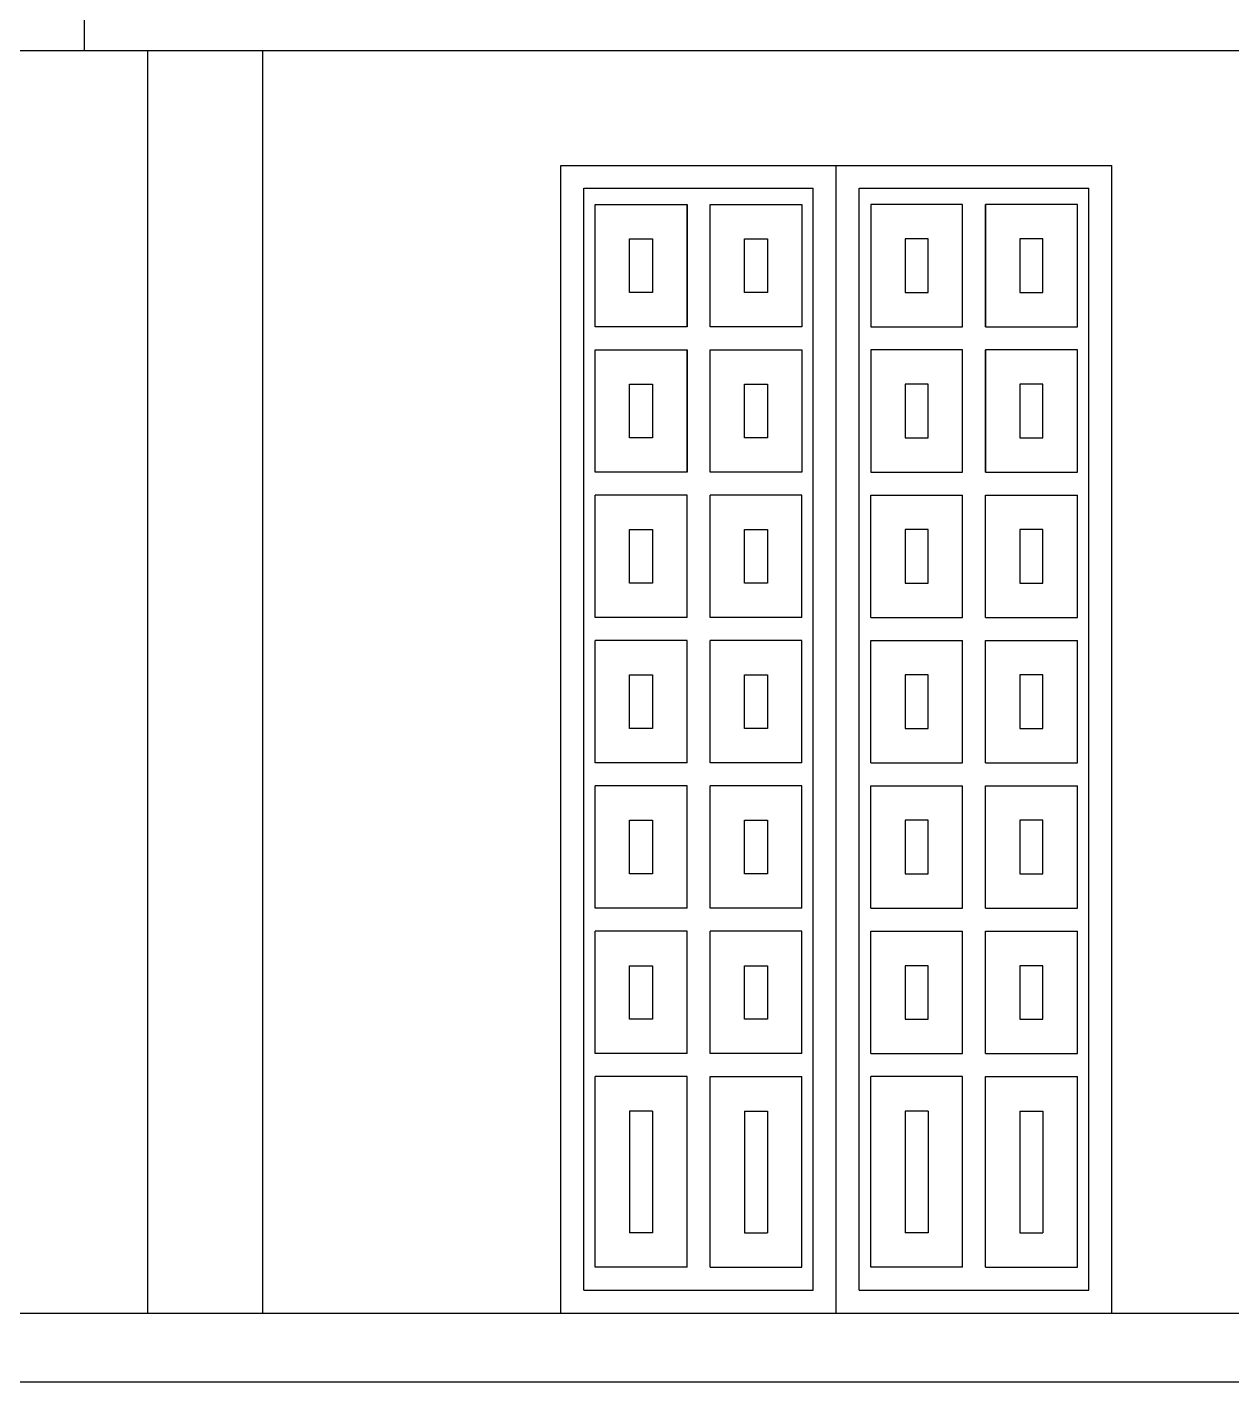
# Model space of a CAD drawing. Header units: millimetres. Extents: x -255 to 41745, y 236 to 29936.
# Drawn here: x 6912 to 9536, y 21881 to 24832 of the extents above; entities that cross this region are included whole.
import ezdxf

# ---------------------------------------------------------------- set-up
doc = ezdxf.new("R2010")
doc.units = ezdxf.units.MM
for name, color, linetype in [('06', 60, 'Continuous'), ('CALIDADES', 7, 'Continuous'), ('CARPINTERIA', 3, 'Continuous'), ('MOBILIARIO', 1, 'Continuous')]:
    doc.layers.add(name, color=color, linetype=linetype)

msp = doc.modelspace()

# ---------------------------------------------------------------- linework, layer by layer
at = {"layer": '06'}
msp.add_line((1428, 21880.6), (18670.5, 21880.6), dxfattribs=at)
at = {"layer": 'CALIDADES'}
for p, q in [((7036.4, 24930.6), (7036.4, 24780.6)), ((3786.4, 24780.6), (16312, 24780.6)), ((7174.2, 24780.6), (7174.2, 22030.6)), ((7424.2, 24780.6), (7424.2, 22030.6)), ((2924.2, 22030.6), (17174.2, 22030.6))]:
    msp.add_line(p, q, dxfattribs=at)
at = {"layer": 'CARPINTERIA'}
for p, q in [((8074.2, 22030.6), (8074.2, 24530.6)), ((8074.2, 24530.6), (9274.2, 24530.6)), ((9274.2, 22030.6), (9274.2, 24530.6))]:
    msp.add_line(p, q, dxfattribs=at)
at = {"layer": 'MOBILIARIO'}
for p, q in [((8674.2, 22030.6), (8674.2, 24530.6)), ((8124.2, 22080.6), (8124.2, 24480.6)), ((8124.2, 24480.6), (8624.2, 24480.6)), ((8624.2, 22080.6), (8624.2, 24480.6)), ((8724.2, 22080.6), (8724.2, 24480.6)), ((8724.2, 24480.6), (9224.2, 24480.6)), ((9224.2, 22080.6), (9224.2, 24480.6)), ((8149.2, 24178.9), (8149.2, 24445.6)), ((8149.2, 24445.6), (8349.2, 24445.6)), ((8349.2, 24178.9), (8349.2, 24445.6)), ((8999.2, 24178.9), (8999.2, 24445.6)), ((9199.2, 24445.6), (8999.2, 24445.6)), ((9199.2, 24178.9), (9199.2, 24445.6)), ((8349.2, 24178.9), (8149.2, 24178.9)), ((8999.2, 24178.9), (9199.2, 24178.9)), ((8149.2, 24128.9), (8349.2, 24128.9)), ((8149.2, 23862.2), (8149.2, 24128.9)), ((8349.2, 23862.2), (8349.2, 24128.9)), ((9199.2, 24128.9), (8999.2, 24128.9)), ((8999.2, 23862.2), (8999.2, 24128.9)), ((9199.2, 23862.2), (9199.2, 24128.9)), ((8349.2, 23862.2), (8149.2, 23862.2)), ((8999.2, 23862.2), (9199.2, 23862.2)), ((8349.2, 23812.2), (8149.2, 23812.2)), ((8149.2, 23545.6), (8149.2, 23812.2)), ((8349.2, 23545.6), (8349.2, 23812.2)), ((8599.2, 23812.2), (8399.2, 23812.2)), ((8399.2, 23545.6), (8399.2, 23812.2)), ((8599.2, 23545.6), (8599.2, 23812.2)), ((8749.2, 23545.6), (8749.2, 23812.2)), ((8749.2, 23812.2), (8949.2, 23812.2)), ((8949.2, 23545.6), (8949.2, 23812.2)), ((8999.2, 23812.2), (9199.2, 23812.2)), ((8999.2, 23545.6), (8999.2, 23812.2)), ((9199.2, 23545.6), (9199.2, 23812.2)), ((8349.2, 23545.6), (8149.2, 23545.6)), ((8599.2, 23545.6), (8399.2, 23545.6)), ((8749.2, 23545.6), (8949.2, 23545.6)), ((8999.2, 23545.6), (9199.2, 23545.6)), ((8349.2, 23495.6), (8149.2, 23495.6)), ((8149.2, 23228.9), (8149.2, 23495.6)), ((8349.2, 23228.9), (8349.2, 23495.6)), ((8599.2, 23495.6), (8399.2, 23495.6)), ((8399.2, 23228.9), (8399.2, 23495.6)), ((8599.2, 23228.9), (8599.2, 23495.6)), ((8749.2, 23228.9), (8749.2, 23495.6)), ((8749.2, 23495.6), (8949.2, 23495.6)), ((8949.2, 23228.9), (8949.2, 23495.6)), ((8999.2, 23495.6), (9199.2, 23495.6)), ((8999.2, 23228.9), (8999.2, 23495.6)), ((9199.2, 23228.9), (9199.2, 23495.6)), ((8349.2, 23228.9), (8149.2, 23228.9)), ((8599.2, 23228.9), (8399.2, 23228.9)), ((8749.2, 23228.9), (8949.2, 23228.9)), ((8999.2, 23228.9), (9199.2, 23228.9)), ((8149.2, 22912.2), (8149.2, 23178.9)), ((8349.2, 23178.9), (8149.2, 23178.9)), ((8349.2, 22912.2), (8349.2, 23178.9)), ((8399.2, 22912.2), (8399.2, 23178.9)), ((8599.2, 23178.9), (8399.2, 23178.9)), ((8599.2, 22912.2), (8599.2, 23178.9)), ((8749.2, 22912.2), (8749.2, 23178.9)), ((8749.2, 23178.9), (8949.2, 23178.9)), ((8949.2, 22912.2), (8949.2, 23178.9)), ((8999.2, 22912.2), (8999.2, 23178.9)), ((8999.2, 23178.9), (9199.2, 23178.9)), ((9199.2, 22912.2), (9199.2, 23178.9)), ((8349.2, 22912.2), (8149.2, 22912.2)), ((8599.2, 22912.2), (8399.2, 22912.2)), ((8749.2, 22912.2), (8949.2, 22912.2)), ((8999.2, 22912.2), (9199.2, 22912.2)), ((8349.2, 22862.2), (8149.2, 22862.2)), ((8149.2, 22595.6), (8149.2, 22862.2)), ((8349.2, 22595.6), (8349.2, 22862.2)), ((8599.2, 22862.2), (8399.2, 22862.2)), ((8399.2, 22595.6), (8399.2, 22862.2)), ((8599.2, 22595.6), (8599.2, 22862.2)), ((8749.2, 22595.6), (8749.2, 22862.2)), ((8749.2, 22862.2), (8949.2, 22862.2)), ((8949.2, 22595.6), (8949.2, 22862.2)), ((8999.2, 22862.2), (9199.2, 22862.2)), ((8999.2, 22595.6), (8999.2, 22862.2)), ((9199.2, 22595.6), (9199.2, 22862.2)), ((8349.2, 22595.6), (8149.2, 22595.6)), ((8599.2, 22595.6), (8399.2, 22595.6)), ((8749.2, 22595.6), (8949.2, 22595.6)), ((8999.2, 22595.6), (9199.2, 22595.6)), ((8149.2, 22130.6), (8149.2, 22545.6)), ((8349.2, 22545.6), (8149.2, 22545.6)), ((8349.2, 22130.6), (8349.2, 22545.6)), ((8399.2, 22545.6), (8599.2, 22545.6)), ((8399.2, 22130.6), (8399.2, 22545.6)), ((8599.2, 22130.6), (8599.2, 22545.6)), ((8749.2, 22130.6), (8749.2, 22545.6)), ((8949.2, 22545.6), (8749.2, 22545.6)), ((8949.2, 22130.6), (8949.2, 22545.6)), ((8999.2, 22545.6), (9199.2, 22545.6)), ((8999.2, 22130.6), (8999.2, 22545.6)), ((9199.2, 22130.6), (9199.2, 22545.6)), ((8224.2, 22470.6), (8224.2, 22205.6)), ((8274.2, 22470.6), (8224.2, 22470.6)), ((8274.2, 22470.6), (8274.2, 22205.6)), ((8474.2, 22470.6), (8524.2, 22470.6)), ((8474.2, 22470.6), (8474.2, 22205.6)), ((8524.2, 22470.6), (8524.2, 22205.6)), ((8824.2, 22470.6), (8824.2, 22205.6)), ((8874.2, 22470.6), (8824.2, 22470.6)), ((8874.2, 22470.6), (8874.2, 22205.6)), ((9074.2, 22470.6), (9124.2, 22470.6)), ((9074.2, 22470.6), (9074.2, 22205.6)), ((9124.2, 22470.6), (9124.2, 22205.6)), ((8274.2, 22205.6), (8224.2, 22205.6)), ((8474.2, 22205.6), (8524.2, 22205.6)), ((8874.2, 22205.6), (8824.2, 22205.6)), ((9074.2, 22205.6), (9124.2, 22205.6)), ((8349.2, 22130.6), (8149.2, 22130.6)), ((8399.2, 22130.6), (8599.2, 22130.6)), ((8949.2, 22130.6), (8749.2, 22130.6)), ((8999.2, 22130.6), (9199.2, 22130.6)), ((8124.2, 22080.6), (8624.2, 22080.6)), ((8724.2, 22080.6), (9224.2, 22080.6))]:
    msp.add_line(p, q, dxfattribs=at)
for points in [[(8349.2, 24445.6), (8349.2, 24178.9)], [(8999.2, 24445.6), (8999.2, 24178.9)], [(8349.2, 24128.9), (8349.2, 23862.2)], [(8999.2, 24128.9), (8999.2, 23862.2)]]:
    msp.add_lwpolyline(points, dxfattribs=at)
for points in [[(8599.2, 24178.9), (8399.2, 24178.9), (8399.2, 24445.6), (8599.2, 24445.6)], [(8749.2, 24178.9), (8949.2, 24178.9), (8949.2, 24445.6), (8749.2, 24445.6)], [(8274.2, 24253.9), (8224.2, 24253.9), (8224.2, 24370.6), (8274.2, 24370.6)], [(8524.2, 24253.9), (8474.2, 24253.9), (8474.2, 24370.6), (8524.2, 24370.6)], [(8824.2, 24253.9), (8874.2, 24253.9), (8874.2, 24370.6), (8824.2, 24370.6)], [(9074.2, 24253.9), (9124.2, 24253.9), (9124.2, 24370.6), (9074.2, 24370.6)], [(8599.2, 23862.2), (8399.2, 23862.2), (8399.2, 24128.9), (8599.2, 24128.9)], [(8749.2, 23862.2), (8949.2, 23862.2), (8949.2, 24128.9), (8749.2, 24128.9)], [(8274.2, 23937.2), (8224.2, 23937.2), (8224.2, 24053.9), (8274.2, 24053.9)], [(8524.2, 23937.2), (8474.2, 23937.2), (8474.2, 24053.9), (8524.2, 24053.9)], [(8824.2, 23937.2), (8874.2, 23937.2), (8874.2, 24053.9), (8824.2, 24053.9)], [(9074.2, 23937.2), (9124.2, 23937.2), (9124.2, 24053.9), (9074.2, 24053.9)], [(8274.2, 23620.6), (8224.2, 23620.6), (8224.2, 23737.2), (8274.2, 23737.2)], [(8524.2, 23620.6), (8474.2, 23620.6), (8474.2, 23737.2), (8524.2, 23737.2)], [(8824.2, 23620.6), (8874.2, 23620.6), (8874.2, 23737.2), (8824.2, 23737.2)], [(9074.2, 23620.6), (9124.2, 23620.6), (9124.2, 23737.2), (9074.2, 23737.2)], [(8274.2, 23303.9), (8224.2, 23303.9), (8224.2, 23420.6), (8274.2, 23420.6)], [(8524.2, 23303.9), (8474.2, 23303.9), (8474.2, 23420.6), (8524.2, 23420.6)], [(8824.2, 23303.9), (8874.2, 23303.9), (8874.2, 23420.6), (8824.2, 23420.6)], [(9074.2, 23303.9), (9124.2, 23303.9), (9124.2, 23420.6), (9074.2, 23420.6)], [(8274.2, 22987.2), (8224.2, 22987.2), (8224.2, 23103.9), (8274.2, 23103.9)], [(8524.2, 22987.2), (8474.2, 22987.2), (8474.2, 23103.9), (8524.2, 23103.9)], [(8824.2, 22987.2), (8874.2, 22987.2), (8874.2, 23103.9), (8824.2, 23103.9)], [(9074.2, 22987.2), (9124.2, 22987.2), (9124.2, 23103.9), (9074.2, 23103.9)], [(8274.2, 22670.6), (8224.2, 22670.6), (8224.2, 22787.2), (8274.2, 22787.2)], [(8524.2, 22670.6), (8474.2, 22670.6), (8474.2, 22787.2), (8524.2, 22787.2)], [(8824.2, 22670.6), (8874.2, 22670.6), (8874.2, 22787.2), (8824.2, 22787.2)], [(9074.2, 22670.6), (9124.2, 22670.6), (9124.2, 22787.2), (9074.2, 22787.2)]]:
    msp.add_lwpolyline(points, close=True, dxfattribs=at)

doc.saveas('drawing.dxf')
